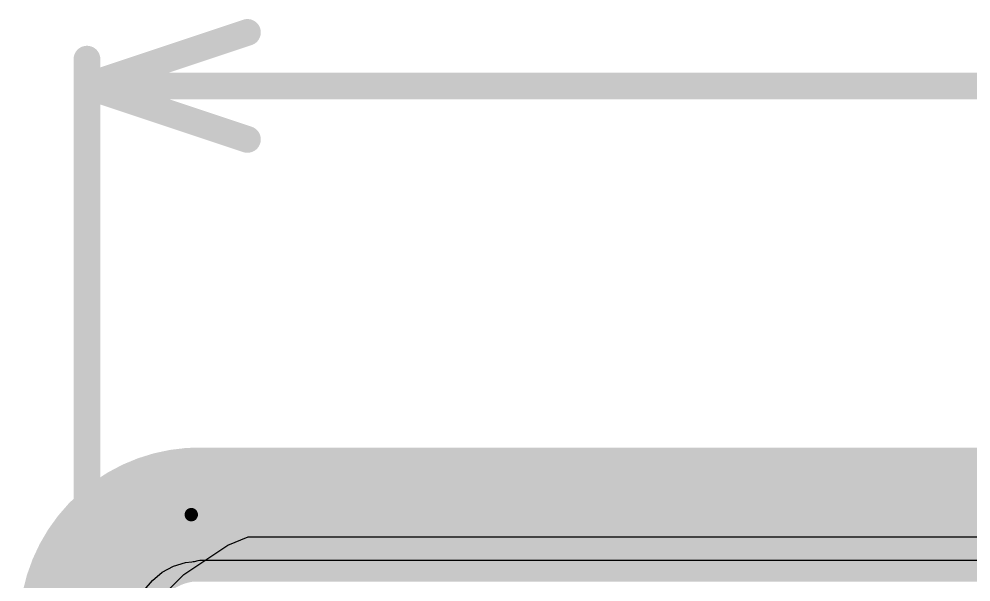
# Model space of a CAD drawing. Header units: inches. Extents: x -0.16 to 1.47, y -0.24 to 2.31.
# Drawn here: x -0.1596 to 0.1964, y 2.0953 to 2.3058 of the extents above; entities that cross this region are included whole.
import ezdxf

# ---------------------------------------------------------------- set-up
doc = ezdxf.new("R2010")
doc.units = ezdxf.units.IN
doc.header["$MEASUREMENT"] = 0
for name, color, linetype in [('Bottom Layer', 5, 'Continuous'), ('Bottom Overlay', 54, 'Continuous'), ('GND', 76, 'Continuous'), ('Keep-Out Layer', 6, 'Continuous'), ('POWER', 16, 'Continuous'), ('Top Layer', 1, 'Continuous'), ('Top Overlay', 2, 'Continuous')]:
    doc.layers.add(name, color=color, linetype=linetype)

msp = doc.modelspace()

# ---------------------------------------------------------------- linework, layer by layer
at = {"layer": 'Bottom Layer'}
for p, q in [((-0.08158, 2.1091), (-0.07399, 2.11224)), ((-0.07399, 2.11224), (1.03879, 2.11224)), ((-0.09796, 2.09816), (-0.08158, 2.1091)), ((-0.11189, 2.08423), (-0.09796, 2.09816))]:
    msp.add_line(p, q, dxfattribs=at)
at = {"layer": 'Bottom Overlay'}
for points in [[(-0.13451, 2.07518, 0.05, 0.05, -0.414214), (-0.09521, 2.12048, 0.05, 0.05, 0)], [(-0.13451, 2.07518, 0.05, 0.05, -0.414214), (-0.09521, 2.12048, 0.05, 0.05, 0)], [(-0.09521, 2.12048, 0.05, 0.05, 0), (1.23189, 2.12048, 0.05, 0.05, 0)], [(-0.09521, 2.12048, 0.05, 0.05, 0), (1.23189, 2.12048, 0.05, 0.05, 0)], [(-0.13421, -0.08202, 0.05, 0.05, 0), (-0.13421, 2.07388, 0.05, 0.05, 0)], [(-0.13421, -0.08202, 0.05, 0.05, 0), (-0.13421, 2.07388, 0.05, 0.05, 0)]]:
    msp.add_lwpolyline(points, format="xyseb", dxfattribs=at)
for points in [[(-0.10771, 2.12048, 0.025, 0.025, 1), (-0.08271, 2.12048, 0.025, 0.025, 1)], [(-0.10771, 2.12048, 0.025, 0.025, 1), (-0.08271, 2.12048, 0.025, 0.025, 1)], [(-0.10771, 2.12048, 0.025, 0.025, 1), (-0.08271, 2.12048, 0.025, 0.025, 1)], [(-0.10771, 2.12048, 0.025, 0.025, 1), (-0.08271, 2.12048, 0.025, 0.025, 1)], [(-0.14701, 2.07518, 0.025, 0.025, 1), (-0.12201, 2.07518, 0.025, 0.025, 1)], [(-0.14701, 2.07518, 0.025, 0.025, 1), (-0.12201, 2.07518, 0.025, 0.025, 1)], [(-0.14671, 2.07388, 0.025, 0.025, 1), (-0.12171, 2.07388, 0.025, 0.025, 1)], [(-0.14671, 2.07388, 0.025, 0.025, 1), (-0.12171, 2.07388, 0.025, 0.025, 1)]]:
    msp.add_lwpolyline(points, format="xyseb", close=True, dxfattribs=at)
at = {"layer": 'GND'}
for p, q in [((-0.10606, 2.09892), (-0.10188, 2.10117)), ((-0.10188, 2.10117), (-0.09735, 2.10258)), ((-0.09735, 2.10258), (-0.09499, 2.10285)), ((-0.09499, 2.10285), (-0.09451, 2.10295)), ((-0.09451, 2.10295), (-0.09402, 2.10298)), ((-0.09402, 2.10298), (-0.09259, 2.10336)), ((-0.09259, 2.10336), (-0.09204, 2.10348)), ((-0.09204, 2.10348), (1.03879, 2.10348)), ((-0.10974, 2.09591), (-0.10606, 2.09892)), ((-0.11279, 2.09227), (-0.10974, 2.09591))]:
    msp.add_line(p, q, dxfattribs=at)
for points in [[(-0.09724, 2.12282, 0.04, 0.04, 0), (-0.09521, 2.12358, 0.04, 0.04, 0)], [(-0.09521, 2.12358, 0.04, 0.04, 0), (1.23189, 2.12358, 0.04, 0.04, 0)], [(-0.11728, 2.1157, 0.04, 0.04, 0), (-0.10971, 2.11977, 0.04, 0.04, 0)], [(-0.10971, 2.11977, 0.04, 0.04, 0), (-0.10151, 2.12234, 0.04, 0.04, 0)], [(-0.10151, 2.12234, 0.04, 0.04, 0), (-0.09724, 2.12282, 0.04, 0.04, 0)], [(-0.12394, 2.11027, 0.04, 0.04, 0), (-0.11728, 2.1157, 0.04, 0.04, 0)], [(-0.12945, 2.10367, 0.04, 0.04, 0), (-0.12394, 2.11027, 0.04, 0.04, 0)], [(-0.13361, 2.09615, 0.04, 0.04, 0), (-0.12945, 2.10367, 0.04, 0.04, 0)], [(-0.13626, 2.08797, 0.04, 0.04, 0), (-0.13361, 2.09615, 0.04, 0.04, 0)], [(-0.13732, 2.07944, 0.04, 0.04, 0), (-0.13626, 2.08797, 0.04, 0.04, 0)], [(-0.13732, 2.07944, 0.04, 0.04, 0), (-0.13703, 2.07516, 0.04, 0.04, 0)]]:
    msp.add_lwpolyline(points, format="xyseb", dxfattribs=at)
for points in [[(-0.10521, 2.12358, 0.02, 0.02, 1), (-0.08521, 2.12358, 0.02, 0.02, 1)], [(-0.10521, 2.12358, 0.02, 0.02, 1), (-0.08521, 2.12358, 0.02, 0.02, 1)], [(-0.11971, 2.11977, 0.02, 0.02, 1), (-0.09971, 2.11977, 0.02, 0.02, 1)], [(-0.11971, 2.11977, 0.02, 0.02, 1), (-0.09971, 2.11977, 0.02, 0.02, 1)], [(-0.11151, 2.12234, 0.02, 0.02, 1), (-0.09151, 2.12234, 0.02, 0.02, 1)], [(-0.11151, 2.12234, 0.02, 0.02, 1), (-0.09151, 2.12234, 0.02, 0.02, 1)], [(-0.10724, 2.12282, 0.02, 0.02, 1), (-0.08724, 2.12282, 0.02, 0.02, 1)], [(-0.10724, 2.12282, 0.02, 0.02, 1), (-0.08724, 2.12282, 0.02, 0.02, 1)], [(-0.12728, 2.1157, 0.02, 0.02, 1), (-0.10728, 2.1157, 0.02, 0.02, 1)], [(-0.12728, 2.1157, 0.02, 0.02, 1), (-0.10728, 2.1157, 0.02, 0.02, 1)], [(-0.13394, 2.11027, 0.02, 0.02, 1), (-0.11394, 2.11027, 0.02, 0.02, 1)], [(-0.13394, 2.11027, 0.02, 0.02, 1), (-0.11394, 2.11027, 0.02, 0.02, 1)], [(-0.13945, 2.10367, 0.02, 0.02, 1), (-0.11945, 2.10367, 0.02, 0.02, 1)], [(-0.13945, 2.10367, 0.02, 0.02, 1), (-0.11945, 2.10367, 0.02, 0.02, 1)], [(-0.14361, 2.09615, 0.02, 0.02, 1), (-0.12361, 2.09615, 0.02, 0.02, 1)], [(-0.14361, 2.09615, 0.02, 0.02, 1), (-0.12361, 2.09615, 0.02, 0.02, 1)], [(-0.14626, 2.08797, 0.02, 0.02, 1), (-0.12626, 2.08797, 0.02, 0.02, 1)], [(-0.14626, 2.08797, 0.02, 0.02, 1), (-0.12626, 2.08797, 0.02, 0.02, 1)], [(-0.14732, 2.07944, 0.02, 0.02, 1), (-0.12732, 2.07944, 0.02, 0.02, 1)], [(-0.14732, 2.07944, 0.02, 0.02, 1), (-0.12732, 2.07944, 0.02, 0.02, 1)]]:
    msp.add_lwpolyline(points, format="xyseb", close=True, dxfattribs=at)
at = {"layer": 'Keep-Out Layer'}
for points in [[(-0.13451, 2.07518, 0.005, 0.005, -0.414214), (-0.09521, 2.12048, 0.005, 0.005, 0)], [(-0.09521, 2.12048, 0.00616, 0.00616, 0), (1.23189, 2.12048, 0.00616, 0.00616, 0)]]:
    msp.add_lwpolyline(points, format="xyseb", dxfattribs=at)
for points in [[(-0.09675, 2.12048, 0.00308, 0.00308, 1), (-0.09367, 2.12048, 0.00308, 0.00308, 1)], [(-0.09646, 2.12048, 0.0025, 0.0025, 1), (-0.09396, 2.12048, 0.0025, 0.0025, 1)]]:
    msp.add_lwpolyline(points, format="xyseb", close=True, dxfattribs=at)
at = {"layer": 'POWER'}
for p, q in [((-0.10606, 2.09892), (-0.10188, 2.10117)), ((-0.10188, 2.10117), (-0.09735, 2.10258)), ((-0.09735, 2.10258), (-0.09499, 2.10285)), ((-0.09499, 2.10285), (-0.09451, 2.10295)), ((-0.09451, 2.10295), (-0.09402, 2.10298)), ((-0.09402, 2.10298), (-0.09259, 2.10336)), ((-0.09259, 2.10336), (-0.09204, 2.10348)), ((-0.09204, 2.10348), (1.03879, 2.10348)), ((-0.10974, 2.09591), (-0.10606, 2.09892)), ((-0.11279, 2.09227), (-0.10974, 2.09591))]:
    msp.add_line(p, q, dxfattribs=at)
for points in [[(-0.09724, 2.12282, 0.04, 0.04, 0), (-0.09521, 2.12358, 0.04, 0.04, 0)], [(-0.09521, 2.12358, 0.04, 0.04, 0), (1.23189, 2.12358, 0.04, 0.04, 0)], [(-0.11728, 2.1157, 0.04, 0.04, 0), (-0.10971, 2.11977, 0.04, 0.04, 0)], [(-0.10971, 2.11977, 0.04, 0.04, 0), (-0.10151, 2.12234, 0.04, 0.04, 0)], [(-0.10151, 2.12234, 0.04, 0.04, 0), (-0.09724, 2.12282, 0.04, 0.04, 0)], [(-0.12394, 2.11027, 0.04, 0.04, 0), (-0.11728, 2.1157, 0.04, 0.04, 0)], [(-0.12945, 2.10367, 0.04, 0.04, 0), (-0.12394, 2.11027, 0.04, 0.04, 0)], [(-0.13361, 2.09615, 0.04, 0.04, 0), (-0.12945, 2.10367, 0.04, 0.04, 0)], [(-0.13626, 2.08797, 0.04, 0.04, 0), (-0.13361, 2.09615, 0.04, 0.04, 0)], [(-0.13732, 2.07944, 0.04, 0.04, 0), (-0.13626, 2.08797, 0.04, 0.04, 0)], [(-0.13732, 2.07944, 0.04, 0.04, 0), (-0.13703, 2.07516, 0.04, 0.04, 0)]]:
    msp.add_lwpolyline(points, format="xyseb", dxfattribs=at)
for points in [[(-0.10521, 2.12358, 0.02, 0.02, 1), (-0.08521, 2.12358, 0.02, 0.02, 1)], [(-0.10521, 2.12358, 0.02, 0.02, 1), (-0.08521, 2.12358, 0.02, 0.02, 1)], [(-0.11971, 2.11977, 0.02, 0.02, 1), (-0.09971, 2.11977, 0.02, 0.02, 1)], [(-0.11971, 2.11977, 0.02, 0.02, 1), (-0.09971, 2.11977, 0.02, 0.02, 1)], [(-0.11151, 2.12234, 0.02, 0.02, 1), (-0.09151, 2.12234, 0.02, 0.02, 1)], [(-0.11151, 2.12234, 0.02, 0.02, 1), (-0.09151, 2.12234, 0.02, 0.02, 1)], [(-0.10724, 2.12282, 0.02, 0.02, 1), (-0.08724, 2.12282, 0.02, 0.02, 1)], [(-0.10724, 2.12282, 0.02, 0.02, 1), (-0.08724, 2.12282, 0.02, 0.02, 1)], [(-0.12728, 2.1157, 0.02, 0.02, 1), (-0.10728, 2.1157, 0.02, 0.02, 1)], [(-0.12728, 2.1157, 0.02, 0.02, 1), (-0.10728, 2.1157, 0.02, 0.02, 1)], [(-0.13394, 2.11027, 0.02, 0.02, 1), (-0.11394, 2.11027, 0.02, 0.02, 1)], [(-0.13394, 2.11027, 0.02, 0.02, 1), (-0.11394, 2.11027, 0.02, 0.02, 1)], [(-0.13945, 2.10367, 0.02, 0.02, 1), (-0.11945, 2.10367, 0.02, 0.02, 1)], [(-0.13945, 2.10367, 0.02, 0.02, 1), (-0.11945, 2.10367, 0.02, 0.02, 1)], [(-0.14361, 2.09615, 0.02, 0.02, 1), (-0.12361, 2.09615, 0.02, 0.02, 1)], [(-0.14361, 2.09615, 0.02, 0.02, 1), (-0.12361, 2.09615, 0.02, 0.02, 1)], [(-0.14626, 2.08797, 0.02, 0.02, 1), (-0.12626, 2.08797, 0.02, 0.02, 1)], [(-0.14626, 2.08797, 0.02, 0.02, 1), (-0.12626, 2.08797, 0.02, 0.02, 1)], [(-0.14732, 2.07944, 0.02, 0.02, 1), (-0.12732, 2.07944, 0.02, 0.02, 1)], [(-0.14732, 2.07944, 0.02, 0.02, 1), (-0.12732, 2.07944, 0.02, 0.02, 1)]]:
    msp.add_lwpolyline(points, format="xyseb", close=True, dxfattribs=at)
at = {"layer": 'Top Layer'}
for p, q in [((-0.08158, 2.1091), (-0.07399, 2.11224)), ((-0.07399, 2.11224), (1.03879, 2.11224)), ((-0.09796, 2.09816), (-0.08158, 2.1091)), ((-0.11189, 2.08423), (-0.09796, 2.09816))]:
    msp.add_line(p, q, dxfattribs=at)
at = {"layer": 'Top Overlay'}
for points in [[(-0.13421, 2.28078, 0.01, 0.01, 0), (-0.07421, 2.30078, 0.01, 0.01, 0)], [(-0.13421, 2.10788, 0.01, 0.01, 0), (-0.13421, 2.29078, 0.01, 0.01, 0)], [(-0.13421, 2.28078, 0.01, 0.01, 0), (-0.07421, 2.26078, 0.01, 0.01, 0)], [(-0.13421, 2.28078, 0.01, 0.01, 0), (0.40291, 2.28078, 0.01, 0.01, 0)], [(-0.13451, 2.07518, 0.05, 0.05, -0.414214), (-0.09521, 2.12048, 0.05, 0.05, 0)], [(-0.09521, 2.12048, 0.05, 0.05, 0), (1.23189, 2.12048, 0.05, 0.05, 0)], [(-0.13421, -0.08302, 0.05, 0.05, 0), (-0.13421, 2.07288, 0.05, 0.05, 0)]]:
    msp.add_lwpolyline(points, format="xyseb", dxfattribs=at)
for points in [[(-0.07671, 2.30078, 0.005, 0.005, 1), (-0.07171, 2.30078, 0.005, 0.005, 1)], [(-0.13671, 2.29078, 0.005, 0.005, 1), (-0.13171, 2.29078, 0.005, 0.005, 1)], [(-0.13671, 2.28078, 0.005, 0.005, 1), (-0.13171, 2.28078, 0.005, 0.005, 1)], [(-0.13671, 2.28078, 0.005, 0.005, 1), (-0.13171, 2.28078, 0.005, 0.005, 1)], [(-0.13671, 2.28078, 0.005, 0.005, 1), (-0.13171, 2.28078, 0.005, 0.005, 1)], [(-0.07671, 2.26078, 0.005, 0.005, 1), (-0.07171, 2.26078, 0.005, 0.005, 1)], [(-0.10771, 2.12048, 0.025, 0.025, 1), (-0.08271, 2.12048, 0.025, 0.025, 1)], [(-0.10771, 2.12048, 0.025, 0.025, 1), (-0.08271, 2.12048, 0.025, 0.025, 1)], [(-0.13671, 2.10788, 0.005, 0.005, 1), (-0.13171, 2.10788, 0.005, 0.005, 1)], [(-0.14701, 2.07518, 0.025, 0.025, 1), (-0.12201, 2.07518, 0.025, 0.025, 1)], [(-0.14671, 2.07288, 0.025, 0.025, 1), (-0.12171, 2.07288, 0.025, 0.025, 1)]]:
    msp.add_lwpolyline(points, format="xyseb", close=True, dxfattribs=at)

doc.saveas('drawing.dxf')
